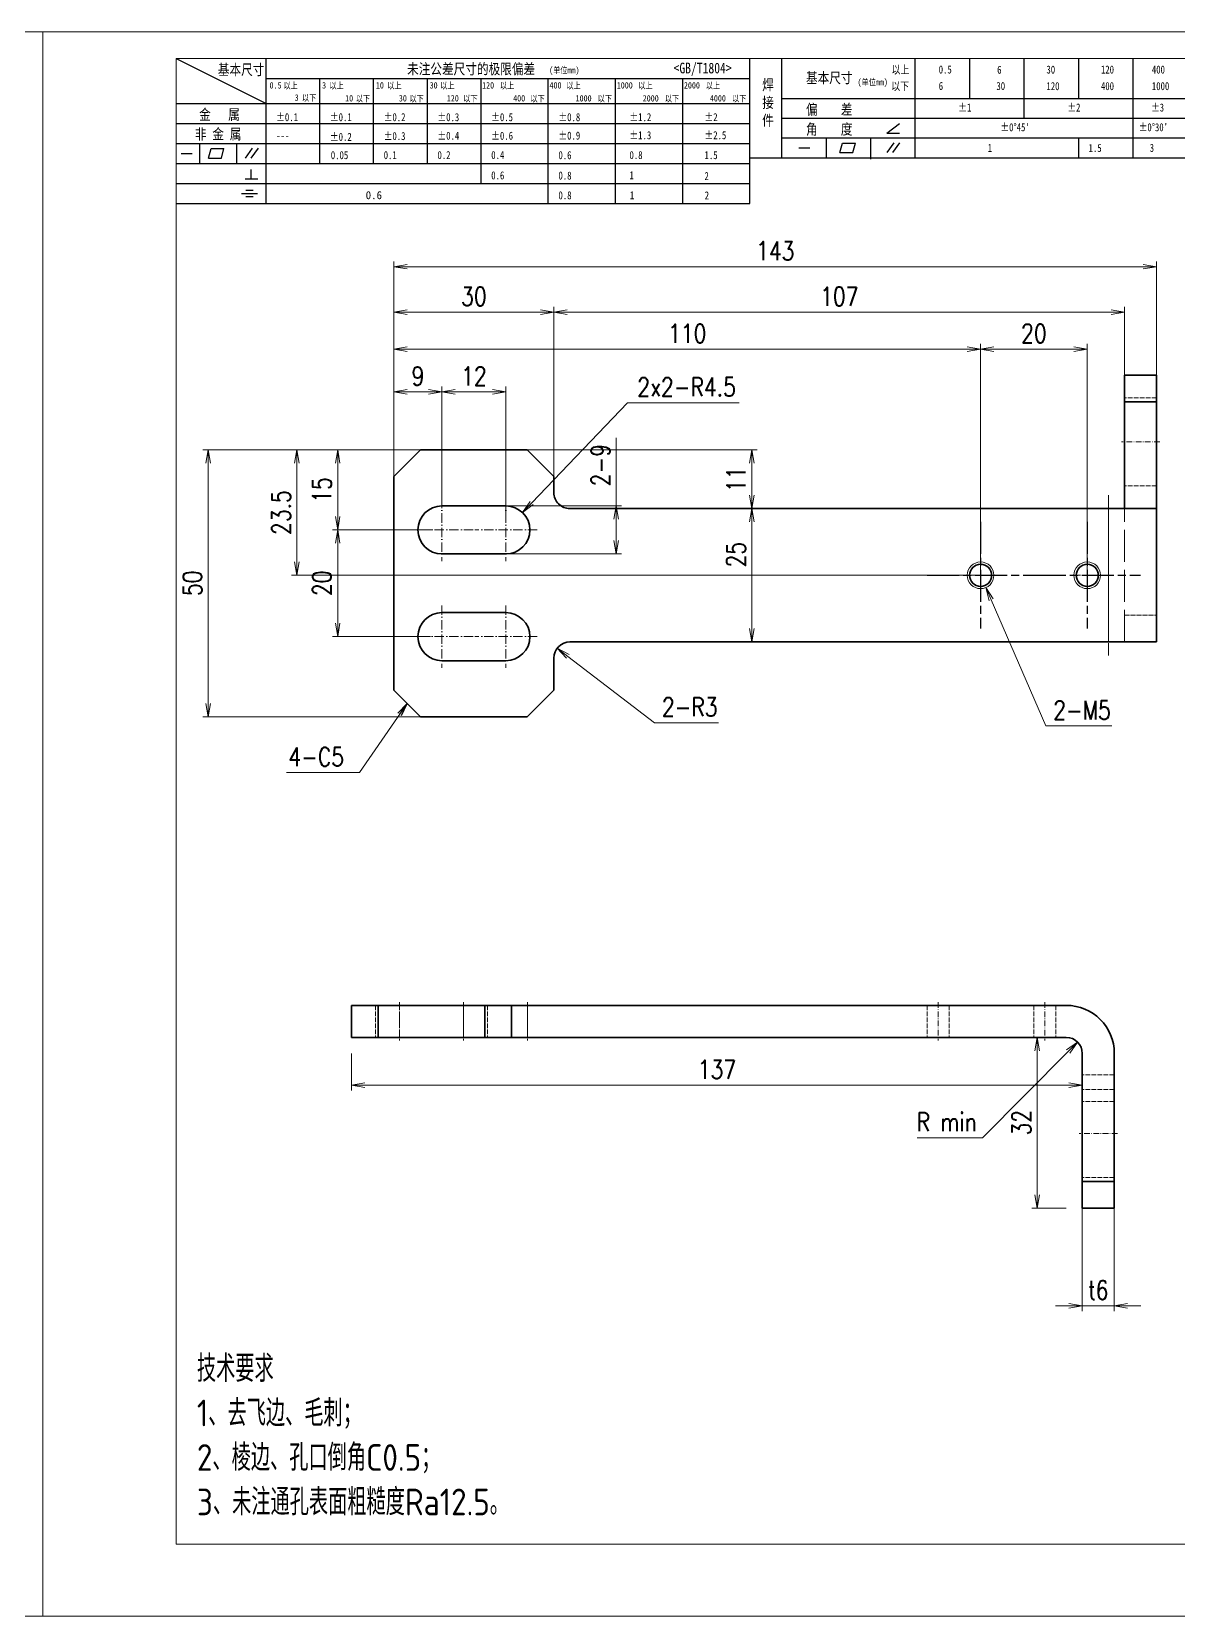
# Model space of a CAD drawing. Header units: millimetres. Extents: x 30878 to 98787, y -104020 to -37329.
# Drawn here: x 31396.5 to 31611.5, y -51141.3 to -50844.3 of the extents above; entities that cross this region are included whole.
import ezdxf

# ---------------------------------------------------------------- set-up
doc = ezdxf.new("R2010")
doc.units = ezdxf.units.MM
doc.header["$LTSCALE"] = 0.5
for name, pattern in [('AM_ISO02W050x2', [3.75, 3, -0.75]), ('AM_ISO08W050', [18, 12, -1.5, 3, -1.5]), ('AM_ISO08W050x2', [9, 6, -0.75, 1.5, -0.75]), ('DASHDOT', [18.5, 12, -3, 0.5, -3]), ('DASHED', [15, 12, -3])]:
    doc.linetypes.add(name, pattern=pattern)
for name, color, linetype, lineweight in [('中心线', 2, 'AM_ISO08W050x2', 18), ('图框', 7, 'Continuous', 18), ('标注线', 3, 'Continuous', 18), ('虚线', 1, 'AM_ISO02W050x2', 18)]:
    doc.layers.add(name, color=color, linetype=linetype, lineweight=lineweight)
doc.layers.add('图\\M+19E79\\M+195B6\\M+18E9A', color=7, linetype='Continuous')
doc.layers.add('打印', color=7, linetype='Continuous', lineweight=15, plot=False)
doc.layers.add('打印-禁用', color=7, linetype='Continuous', lineweight=15, plot=False)
doc.styles.add('DIM', font='romans.shx', dxfattribs={"width": 0.8, "bigfont": 'bigfont.shx'})
doc.styles.add('国标', font='simfang.ttf', dxfattribs={"width": 0.8})
doc.styles.add('机械长仿宋', font='gbenor.shx', dxfattribs={"height": 1, "bigfont": 'gbcbig.shx'})
doc.dimstyles.new('DEH 1-1', dxfattribs={"dimtxt": 3.5, "dimasz": 2.5, "dimexe": 1, "dimexo": 0, "dimgap": 1.2, "dimtad": 1, "dimtoh": 1, "dimdsep": 46, "dimtxsty": 'DIM', "dimblk": 'OPEN', "dimcen": 0, "dimclrd": 8, "dimclre": 8, "dimclrt": 2, "dimazin": 2, "dimtfac": 0.5, "dimtmove": 0, "dimatfit": 3, "dimldrblk": 'OPEN', "dimfxl": 0, "dimtolj": 2, "dimlwd": 18, "dimlwe": 18, "dimarcsym": 0})
doc.dimstyles.new('DEH 1-1$0', dxfattribs={"dimtxt": 3.5, "dimasz": 2.5, "dimexe": 1, "dimexo": 0, "dimgap": 1.2, "dimtad": 1, "dimzin": 9, "dimdsep": 46, "dimtxsty": 'DIM', "dimblk": 'OPEN', "dimcen": 0, "dimclrd": 8, "dimclre": 8, "dimclrt": 2, "dimazin": 2, "dimtfac": 0.5, "dimtmove": 0, "dimatfit": 3, "dimldrblk": 'OPEN', "dimfxl": 0, "dimtolj": 2, "dimlwd": 18, "dimlwe": 18, "dimarcsym": 0})
doc.dimstyles.new('DEH 1-1$3', dxfattribs={"dimtxt": 3.5, "dimasz": 2.5, "dimexe": 1, "dimexo": 0, "dimgap": 1.2, "dimtad": 1, "dimtoh": 1, "dimdsep": 46, "dimtxsty": 'DIM', "dimblk": 'OPEN', "dimcen": 0, "dimclrd": 8, "dimclre": 8, "dimclrt": 2, "dimazin": 2, "dimtfac": 0.5, "dimtofl": 0, "dimtmove": 0, "dimatfit": 3, "dimldrblk": 'OPEN', "dimfxl": 0, "dimtolj": 2, "dimlwd": 18, "dimlwe": 18, "dimarcsym": 0})
doc.dimstyles.new('DEH 1-1$4', dxfattribs={"dimtxt": 3.5, "dimasz": 2.5, "dimexe": 1, "dimexo": 0, "dimgap": 1.2, "dimtad": 1, "dimtoh": 1, "dimdsep": 46, "dimtxsty": 'DIM', "dimblk": 'OPEN', "dimcen": 0, "dimclrd": 8, "dimclre": 8, "dimclrt": 2, "dimazin": 2, "dimtfac": 0.5, "dimtofl": 0, "dimtmove": 0, "dimatfit": 3, "dimldrblk": 'OPEN', "dimfxl": 0, "dimtolj": 2, "dimlwd": 18, "dimlwe": 18, "dimarcsym": 0})

# ---------------------------------------------------------------- blocks, each defined once
blk = doc.blocks.new('GZDEH零件A3图框V01版')
at = {"layer": '图\\M+19E79\\M+195B6\\M+18E9A', "color": 9}
for p, q in [((2882.49, -1554.46), (2899.37, -1562.92)), ((2899.37, -1581.67), (2899.37, -1554.46)), ((2990.09, -1581.67), (2990.09, -1554.46)), ((2996.09, -1573.08), (2996.09, -1554.46)), ((3021.09, -1561.98), (3021.09, -1554.46)), ((3031.31, -1561.98), (3031.31, -1554.46)), ((3041.53, -1561.98), (3041.53, -1554.46)), ((3051.75, -1561.98), (3051.75, -1554.46)), ((3061.98, -1561.98), (3061.98, -1554.46)), ((2899.37, -1558.24), (2990.09, -1558.24)), ((2909.45, -1574.17), (2909.45, -1558.24)), ((2919.53, -1574.17), (2919.53, -1558.24)), ((2929.61, -1574.17), (2929.61, -1558.24)), ((2939.69, -1577.92), (2939.69, -1558.24)), ((2952.29, -1581.67), (2952.29, -1558.24)), ((2964.89, -1581.67), (2964.89, -1558.24)), ((2977.49, -1581.67), (2977.49, -1558.24)), ((2996.09, -1561.98), (3113.09, -1561.98)), ((3021.09, -1573.08), (3021.09, -1561.98)), ((3041.53, -1565.68), (3041.53, -1561.98)), ((3061.98, -1573.08), (3061.98, -1561.98)), ((2882.49, -1562.92), (2990.09, -1562.92)), ((2882.49, -1566.67), (2990.09, -1566.67)), ((2996.09, -1565.68), (3113.09, -1565.68)), ((3015.75, -1568.51), (3018.15, -1566.66)), ((2882.49, -1570.42), (2990.09, -1570.42)), ((2886.92, -1574.12), (2886.92, -1570.42)), ((2893.91, -1574.12), (2893.91, -1570.42)), ((2996.09, -1569.38), (3113.09, -1569.38)), ((3004.42, -1573.08), (3004.42, -1569.38)), ((3006.97, -1572.12), (3007.45, -1570.33)), ((3007.45, -1570.33), (3009.86, -1570.33)), ((3009.39, -1572.12), (3009.86, -1570.33)), ((3012.75, -1573.08), (3012.75, -1569.38)), ((3015.75, -1568.51), (3018.15, -1568.51)), ((3015.81, -1572.12), (3017.15, -1570.26)), ((3016.89, -1572.12), (3018.23, -1570.26)), ((3051.75, -1573.08), (3051.75, -1569.38)), ((2883.43, -1572.27), (2885.49, -1572.27)), ((2888.59, -1573.16), (2889.07, -1571.37)), ((2888.59, -1573.16), (2891, -1573.16)), ((2889.07, -1571.37), (2891.48, -1571.37)), ((2891, -1573.16), (2891.48, -1571.37)), ((2895.52, -1573.16), (2896.85, -1571.3)), ((2896.6, -1573.16), (2897.94, -1571.3)), ((2990.09, -1573.08), (3113.09, -1573.08)), ((2999.26, -1571.23), (3001.32, -1571.23)), ((3006.97, -1572.12), (3009.39, -1572.12)), ((3012.75, -1573.33), (3012.75, -1573.08)), ((2882.49, -1574.17), (2990.09, -1574.17)), ((2895.42, -1577.05), (2897.81, -1577.05)), ((2896.58, -1577.05), (2896.58, -1575.28)), ((2882.49, -1577.92), (2990.09, -1577.92)), ((2894.79, -1579.77), (2897.77, -1579.77)), ((2895.57, -1579.17), (2896.92, -1579.17)), ((2882.49, -1581.67), (2990.09, -1581.67)), ((2895.57, -1580.37), (2896.93, -1580.37))]:
    blk.add_line(p, q, dxfattribs=at)
at = {"layer": '图框', "linetype": 'Continuous'}
for p, q in [((2882.49, -1554.46), (2882.49, -1832.96)), ((3272.49, -1554.46), (2882.49, -1554.46)), ((2882.49, -1832.96), (3272.49, -1832.96))]:
    blk.add_line(p, q, dxfattribs=at)
at = {"layer": '打印-禁用', "linetype": 'Continuous'}
for p, q in [((2857.49, -1549.46), (2857.49, -1846.46)), ((3277.49, -1549.46), (2857.49, -1549.46)), ((3277.49, -1846.46), (3277.49, -1549.46)), ((2857.49, -1846.46), (3277.49, -1846.46))]:
    blk.add_line(p, q, dxfattribs=at)
at = {"layer": '图\\M+19E79\\M+195B6\\M+18E9A', "color": 9, "style": '国标', "width": 0.8}
for s, height, p in [('基本尺寸', 2, (2890.33, -1557.58)), ('未注公差尺寸的极限偏差', 2, (2925.81, -1557.44)), ('<GB/T1804>', 2, (2975.78, -1557.27)), ('以上', 1.5, (3016.64, -1557.33)), ('0.5', 1.5, (3025.49, -1557.3)), ('6', 1.5, (3036.45, -1557.34)), ('30', 1.5, (3045.69, -1557.31)), ('120', 1.5, (3055.91, -1557.31)), ('400', 1.5, (3065.46, -1557.31)), ('30', 1.2, (2930.04, -1560.11)), ('基本尺寸', 2, (3000.6, -1559.1)), ('以下', 1.5, (3016.58, -1560.43)), ('6', 1.5, (3025.49, -1560.38)), ('30', 1.5, (3036.31, -1560.39)), ('120', 1.5, (3045.69, -1560.41)), ('400', 1.5, (3055.91, -1560.41)), ('1000', 1.5, (3065.46, -1560.41)), ('金   属', 2, (2886.82, -1565.98)), ('±0.1', 1.5, (2901.27, -1566.23)), ('±0.1', 1.5, (2911.35, -1566.23)), ('±0.2', 1.5, (2921.43, -1566.23)), ('±0.3', 1.5, (2931.51, -1566.23)), ('±0.5', 1.5, (2941.59, -1566.23)), ('±0.8', 1.5, (2954.19, -1566.23)), ('±1.2', 1.5, (2967.51, -1566.23)), ('±2', 1.5, (2981.58, -1566.23)), ('偏    差', 2, (3000.6, -1565.04)), ('±1', 1.5, (3029.16, -1564.42)), ('±2', 1.5, (3049.61, -1564.42)), ('±3', 1.5, (3065.3, -1564.42)), ('非 金 属', 2, (2886.02, -1569.65)), ('±0.3', 1.5, (2921.43, -1569.77)), ('±0.4', 1.5, (2931.51, -1569.71)), ('±0.6', 1.5, (2941.59, -1569.71)), ('±0.9', 1.5, (2954.19, -1569.68)), ('±1.3', 1.5, (2967.51, -1569.62)), ('±2.5', 1.5, (2981.58, -1569.61)), ('角    度', 2, (3000.6, -1568.74)), ("±0%%D45'", 1.5, (3037.06, -1568.12)), ("±0%%D30'", 1.5, (3062.98, -1568.12)), ('---', 1.5, (2901.27, -1569.65)), ('±0.2', 1.5, (2911.35, -1569.92)), ('1', 1.5, (3034.69, -1571.98)), ('1.5', 1.5, (3053.59, -1572.01)), ('3', 1.5, (3065.05, -1571.98)), ('0.1', 1.5, (2921.43, -1573.34)), ('0.2', 1.5, (2931.51, -1573.33)), ('0.4', 1.5, (2941.59, -1573.33)), ('0.6', 1.5, (2954.19, -1573.35)), ('0.8', 1.5, (2967.51, -1573.33)), ('1.5', 1.5, (2981.58, -1573.34)), ('0.6', 1.5, (2941.59, -1577.14)), ('0.8', 1.5, (2954.19, -1577.17)), ('1', 1.5, (2967.51, -1577.12)), ('2', 1.5, (2981.58, -1577.26)), ('0.8', 1.5, (2954.19, -1580.87)), ('1', 1.5, (2967.59, -1580.86)), ('2', 1.5, (2981.62, -1580.89))]:
    blk.add_text(s, height=height, dxfattribs=at).set_placement(p)
at = {"layer": '图\\M+19E79\\M+195B6\\M+18E9A', "color": 9, "lineweight": 15, "style": '国标', "width": 0.8}
for s, p in [('(单位mm)', (2952.44, -1557.27)), ('0.5', (2900.03, -1560.11)), ('以上', (2902.64, -1560.16)), ('3', (2909.88, -1560.11)), ('以上', (2911.25, -1560.16)), ('10', (2919.96, -1560.11)), ('以上', (2922.09, -1560.16)), ('以上', (2932.02, -1560.16)), ('120', (2939.88, -1560.11)), ('以上', (2943.21, -1560.16)), ('400', (2952.52, -1560.11)), ('以上', (2955.68, -1560.16)), ('1000', (2965.12, -1560.11)), ('以上', (2969.16, -1560.16)), ('2000', (2977.72, -1560.11)), ('以上', (2981.8, -1560.16)), ('(单位mm)', (3010.27, -1559.51)), ('3', (2904.73, -1562.41)), ('以下', (2906.1, -1562.46)), ('10', (2914.19, -1562.54)), ('以下', (2916.18, -1562.59)), ('30', (2924.27, -1562.54)), ('以下', (2926.26, -1562.59)), ('120', (2933.26, -1562.54)), ('以下', (2936.34, -1562.59)), ('400', (2945.7, -1562.54)), ('以下', (2948.94, -1562.59)), ('1000', (2957.41, -1562.54)), ('以下', (2961.54, -1562.59)), ('2000', (2969.99, -1562.54)), ('以下', (2974.14, -1562.59)), ('4000', (2982.59, -1562.54)), ('以下', (2986.74, -1562.59))]:
    blk.add_text(s, height=1.2, dxfattribs=at).set_placement(p)
at = {"layer": '图\\M+19E79\\M+195B6\\M+18E9A', "color": 9, "lineweight": 13, "style": '国标'}
blk.add_text('0.6', height=1.5, dxfattribs=at).set_placement((2918.05, -1580.85))
at = {"layer": '图\\M+19E79\\M+195B6\\M+18E9A', "color": 9, "style": '国标'}
for s, insert, char_height, width, attachment_point in [('焊\\P接\\P件', (2992.39, -1558.41), 2, 3.1877, 1), ('0.05', (2911.51, -1573.37), 1.5, 5.1982, 7)]:
    blk.add_mtext(s, dxfattribs=dict(at, insert=insert, char_height=char_height, width=width, attachment_point=attachment_point))
blk = doc.blocks.new('DEH A3')
at = {"layer": '图框'}
blk.add_blockref('GZDEH零件A3图框V01版', (-2857.49, 1846.46), dxfattribs=at)
blk = doc.blocks.new('_Open')
at = {"color": 0, "linetype": 'ByBlock', "lineweight": -2}
for p, q in [((-1, 0.17), (0, 0)), ((-1, -0.17), (0, 0)), ((0, 0), (-1, 0))]:
    blk.add_line(p, q, dxfattribs=at)
blk = doc.blocks.new('*D37')
at = {"layer": 'Defpoints', "color": 0, "transparency": 16777216}
for p in [(31607.39, -50888.3), (31607.39, -50908.64), (31464.39, -50931.53)]:
    blk.add_point(p, dxfattribs=at)
at = {"layer": '标注线', "color": 8, "lineweight": 18, "transparency": 16777216}
for p, q in [((31464.39, -50931.53), (31464.39, -50887.3)), ((31607.39, -50908.64), (31607.39, -50887.3)), ((31466.89, -50888.3), (31604.89, -50888.3))]:
    blk.add_line(p, q, dxfattribs=at)
at = {"layer": '标注线', "color": 8, "lineweight": 18, "transparency": 16777216, "xscale": 2.5, "yscale": 2.5, "zscale": 2.5, "rotation": 180}
blk.add_blockref('_Open', (31464.39, -50888.3), dxfattribs=at)
at = {"layer": '标注线', "color": 8, "lineweight": 18, "transparency": 16777216, "xscale": 2.5, "yscale": 2.5, "zscale": 2.5}
blk.add_blockref('_Open', (31607.39, -50888.3), dxfattribs=at)
at = {"layer": '标注线', "color": 2, "transparency": 16777216, "insert": (31535.89, -50885.35), "char_height": 3.5, "attachment_point": 5, "style": 'DIM'}
blk.add_mtext('\\A2;143', dxfattribs=at)
blk = doc.blocks.new('*D38')
at = {"layer": 'Defpoints', "color": 0, "transparency": 16777216}
for p in [(31429.55, -50922.64), (31469.39, -50922.64), (31469.39, -50972.64)]:
    blk.add_point(p, dxfattribs=at)
at = {"layer": '标注线', "color": 8, "lineweight": 18, "transparency": 16777216}
for p, q in [((31469.39, -50922.64), (31428.55, -50922.64)), ((31429.55, -50970.14), (31429.55, -50925.14)), ((31469.39, -50972.64), (31428.55, -50972.64))]:
    blk.add_line(p, q, dxfattribs=at)
at = {"layer": '标注线', "color": 8, "lineweight": 18, "transparency": 16777216, "xscale": 2.5, "yscale": 2.5, "zscale": 2.5}
for p, rotation in [((31429.55, -50922.64), 90), ((31429.55, -50972.64), 270)]:
    blk.add_blockref('_Open', p, dxfattribs=dict(at, rotation=rotation))
at = {"layer": '标注线', "color": 2, "transparency": 16777216, "insert": (31426.6, -50947.64), "char_height": 3.5, "attachment_point": 5, "rotation": 90, "style": 'DIM'}
blk.add_mtext('\\A2;50', dxfattribs=at)
blk = doc.blocks.new('*D39')
at = {"layer": 'Defpoints', "color": 0, "transparency": 16777216}
for p in [(31455.6, -50922.64), (31453.85, -50937.64), (31471.46, -50937.64)]:
    blk.add_point(p, dxfattribs=at)
at = {"layer": '标注线', "color": 8, "lineweight": 18, "transparency": 16777216}
for p, q in [((31455.6, -50922.64), (31452.85, -50922.64)), ((31453.85, -50925.14), (31453.85, -50935.14)), ((31471.46, -50937.64), (31452.85, -50937.64))]:
    blk.add_line(p, q, dxfattribs=at)
at = {"layer": '标注线', "color": 8, "lineweight": 18, "transparency": 16777216, "xscale": 2.5, "yscale": 2.5, "zscale": 2.5}
for p, rotation in [((31453.85, -50922.64), 90), ((31453.85, -50937.64), 270)]:
    blk.add_blockref('_Open', p, dxfattribs=dict(at, rotation=rotation))
at = {"layer": '标注线', "color": 2, "transparency": 16777216, "insert": (31450.9, -50930.14), "char_height": 3.5, "attachment_point": 5, "rotation": 90, "style": 'DIM'}
blk.add_mtext('\\A2;15', dxfattribs=at)
blk = doc.blocks.new('*D40')
at = {"layer": 'Defpoints', "color": 0, "transparency": 16777216}
for p in [(31459.54, -50937.64), (31453.85, -50957.64), (31471.28, -50957.64)]:
    blk.add_point(p, dxfattribs=at)
at = {"layer": '标注线', "color": 8, "lineweight": 18, "transparency": 16777216}
for p, q in [((31459.54, -50937.64), (31452.85, -50937.64)), ((31453.85, -50940.14), (31453.85, -50955.14)), ((31471.28, -50957.64), (31452.85, -50957.64))]:
    blk.add_line(p, q, dxfattribs=at)
at = {"layer": '标注线', "color": 8, "lineweight": 18, "transparency": 16777216, "xscale": 2.5, "yscale": 2.5, "zscale": 2.5}
for p, rotation in [((31453.85, -50937.64), 90), ((31453.85, -50957.64), 270)]:
    blk.add_blockref('_Open', p, dxfattribs=dict(at, rotation=rotation))
at = {"layer": '标注线', "color": 2, "transparency": 16777216, "insert": (31450.9, -50947.64), "char_height": 3.5, "attachment_point": 5, "rotation": 90, "style": 'DIM'}
blk.add_mtext('\\A2;20', dxfattribs=at)
blk = doc.blocks.new('*D41')
at = {"layer": 'Defpoints', "color": 0, "transparency": 16777216}
for p in [(31464.39, -50909.42), (31473.39, -50911.75), (31473.39, -50933.14)]:
    blk.add_point(p, dxfattribs=at)
at = {"layer": '标注线', "color": 8, "lineweight": 18, "transparency": 16777216}
for p, q in [((31464.39, -50909.42), (31464.39, -50912.75)), ((31473.39, -50933.14), (31473.39, -50910.75)), ((31466.89, -50911.75), (31470.89, -50911.75))]:
    blk.add_line(p, q, dxfattribs=at)
at = {"layer": '标注线', "color": 8, "lineweight": 18, "transparency": 16777216, "xscale": 2.5, "yscale": 2.5, "zscale": 2.5, "rotation": 180}
blk.add_blockref('_Open', (31464.39, -50911.75), dxfattribs=at)
at = {"layer": '标注线', "color": 8, "lineweight": 18, "transparency": 16777216, "xscale": 2.5, "yscale": 2.5, "zscale": 2.5}
blk.add_blockref('_Open', (31473.39, -50911.75), dxfattribs=at)
at = {"layer": '标注线', "color": 2, "transparency": 16777216, "insert": (31468.89, -50908.8), "char_height": 3.5, "attachment_point": 5, "style": 'DIM'}
blk.add_mtext('\\A2;9', dxfattribs=at)
blk = doc.blocks.new('*D42')
at = {"layer": 'Defpoints', "color": 0, "transparency": 16777216}
for p in [(31485.39, -50911.75), (31473.39, -50915.05), (31485.39, -50935.76)]:
    blk.add_point(p, dxfattribs=at)
at = {"layer": '标注线', "color": 8, "lineweight": 18, "transparency": 16777216}
for p, q in [((31473.39, -50915.05), (31473.39, -50910.75)), ((31485.39, -50935.76), (31485.39, -50910.75)), ((31475.89, -50911.75), (31482.89, -50911.75))]:
    blk.add_line(p, q, dxfattribs=at)
at = {"layer": '标注线', "color": 8, "lineweight": 18, "transparency": 16777216, "xscale": 2.5, "yscale": 2.5, "zscale": 2.5, "rotation": 180}
blk.add_blockref('_Open', (31473.39, -50911.75), dxfattribs=at)
at = {"layer": '标注线', "color": 8, "lineweight": 18, "transparency": 16777216, "xscale": 2.5, "yscale": 2.5, "zscale": 2.5}
blk.add_blockref('_Open', (31485.39, -50911.75), dxfattribs=at)
at = {"layer": '标注线', "color": 2, "transparency": 16777216, "insert": (31479.39, -50908.8), "char_height": 3.5, "attachment_point": 5, "style": 'DIM'}
blk.add_mtext('\\A2;12', dxfattribs=at)
blk = doc.blocks.new('*D43')
at = {"layer": 'Defpoints', "color": 0, "transparency": 16777216}
for p in [(31464.39, -50894.89), (31494.39, -50896.82), (31494.39, -50929.14)]:
    blk.add_point(p, dxfattribs=at)
at = {"layer": '标注线', "color": 8, "lineweight": 18, "transparency": 16777216}
for p, q in [((31464.39, -50894.89), (31464.39, -50897.82)), ((31466.89, -50896.82), (31491.89, -50896.82)), ((31494.39, -50929.14), (31494.39, -50895.82))]:
    blk.add_line(p, q, dxfattribs=at)
at = {"layer": '标注线', "color": 8, "lineweight": 18, "transparency": 16777216, "xscale": 2.5, "yscale": 2.5, "zscale": 2.5, "rotation": 180}
blk.add_blockref('_Open', (31464.39, -50896.82), dxfattribs=at)
at = {"layer": '标注线', "color": 8, "lineweight": 18, "transparency": 16777216, "xscale": 2.5, "yscale": 2.5, "zscale": 2.5}
blk.add_blockref('_Open', (31494.39, -50896.82), dxfattribs=at)
at = {"layer": '标注线', "color": 2, "transparency": 16777216, "insert": (31479.39, -50893.87), "char_height": 3.5, "attachment_point": 5, "style": 'DIM'}
blk.add_mtext('\\A2;30', dxfattribs=at)
blk = doc.blocks.new('*D44')
at = {"layer": 'Defpoints', "color": 0, "transparency": 16777216}
for p in [(31601.39, -50896.82), (31494.39, -50907.53), (31601.39, -50908.64)]:
    blk.add_point(p, dxfattribs=at)
at = {"layer": '标注线', "color": 8, "lineweight": 18, "transparency": 16777216}
for p, q in [((31494.39, -50907.53), (31494.39, -50895.82)), ((31496.89, -50896.82), (31598.89, -50896.82)), ((31601.39, -50908.64), (31601.39, -50895.82))]:
    blk.add_line(p, q, dxfattribs=at)
at = {"layer": '标注线', "color": 8, "lineweight": 18, "transparency": 16777216, "xscale": 2.5, "yscale": 2.5, "zscale": 2.5, "rotation": 180}
blk.add_blockref('_Open', (31494.39, -50896.82), dxfattribs=at)
at = {"layer": '标注线', "color": 8, "lineweight": 18, "transparency": 16777216, "xscale": 2.5, "yscale": 2.5, "zscale": 2.5}
blk.add_blockref('_Open', (31601.39, -50896.82), dxfattribs=at)
at = {"layer": '标注线', "color": 2, "transparency": 16777216, "insert": (31547.89, -50893.87), "char_height": 3.5, "attachment_point": 5, "style": 'DIM'}
blk.add_mtext('\\A2;107', dxfattribs=at)
blk = doc.blocks.new('*D45')
at = {"layer": 'Defpoints', "color": 0, "transparency": 16777216}
for p in [(31464.39, -50903.4), (31574.39, -50903.77), (31574.39, -50945.29)]:
    blk.add_point(p, dxfattribs=at)
at = {"layer": '标注线', "color": 8, "lineweight": 18, "transparency": 16777216}
for p, q in [((31574.39, -50945.29), (31574.39, -50902.77)), ((31464.39, -50903.4), (31464.39, -50904.77)), ((31466.89, -50903.77), (31571.89, -50903.77))]:
    blk.add_line(p, q, dxfattribs=at)
at = {"layer": '标注线', "color": 8, "lineweight": 18, "transparency": 16777216, "xscale": 2.5, "yscale": 2.5, "zscale": 2.5, "rotation": 180}
blk.add_blockref('_Open', (31464.39, -50903.77), dxfattribs=at)
at = {"layer": '标注线', "color": 8, "lineweight": 18, "transparency": 16777216, "xscale": 2.5, "yscale": 2.5, "zscale": 2.5}
blk.add_blockref('_Open', (31574.39, -50903.77), dxfattribs=at)
at = {"layer": '标注线', "color": 2, "transparency": 16777216, "insert": (31519.39, -50900.82), "char_height": 3.5, "attachment_point": 5, "style": 'DIM'}
blk.add_mtext('\\A2;110', dxfattribs=at)
blk = doc.blocks.new('*D46')
at = {"layer": 'Defpoints', "color": 0, "transparency": 16777216}
for p in [(31594.39, -50903.77), (31574.39, -50919.84), (31594.39, -50945.42)]:
    blk.add_point(p, dxfattribs=at)
at = {"layer": '标注线', "color": 8, "lineweight": 18, "transparency": 16777216}
for p, q in [((31574.39, -50919.84), (31574.39, -50902.77)), ((31594.39, -50945.42), (31594.39, -50902.77)), ((31576.89, -50903.77), (31591.89, -50903.77))]:
    blk.add_line(p, q, dxfattribs=at)
at = {"layer": '标注线', "color": 8, "lineweight": 18, "transparency": 16777216, "xscale": 2.5, "yscale": 2.5, "zscale": 2.5, "rotation": 180}
blk.add_blockref('_Open', (31574.39, -50903.77), dxfattribs=at)
at = {"layer": '标注线', "color": 8, "lineweight": 18, "transparency": 16777216, "xscale": 2.5, "yscale": 2.5, "zscale": 2.5}
blk.add_blockref('_Open', (31594.39, -50903.77), dxfattribs=at)
at = {"layer": '标注线', "color": 2, "transparency": 16777216, "insert": (31584.39, -50900.82), "char_height": 3.5, "attachment_point": 5, "style": 'DIM'}
blk.add_mtext('\\A2;20', dxfattribs=at)
blk = doc.blocks.new('*D47')
at = {"layer": 'Defpoints', "color": 0, "transparency": 16777216}
for p in [(31457.65, -50922.64), (31446.21, -50946.14), (31574.39, -50946.14)]:
    blk.add_point(p, dxfattribs=at)
at = {"layer": '标注线', "color": 8, "lineweight": 18, "transparency": 16777216}
for p, q in [((31457.65, -50922.64), (31445.21, -50922.64)), ((31446.21, -50925.14), (31446.21, -50943.64)), ((31574.39, -50946.14), (31445.21, -50946.14))]:
    blk.add_line(p, q, dxfattribs=at)
at = {"layer": '标注线', "color": 8, "lineweight": 18, "transparency": 16777216, "xscale": 2.5, "yscale": 2.5, "zscale": 2.5}
for p, rotation in [((31446.21, -50922.64), 90), ((31446.21, -50946.14), 270)]:
    blk.add_blockref('_Open', p, dxfattribs=dict(at, rotation=rotation))
at = {"layer": '标注线', "color": 2, "transparency": 16777216, "insert": (31443.26, -50934.39), "char_height": 3.5, "attachment_point": 5, "rotation": 90, "style": 'DIM'}
blk.add_mtext('\\A2;23.5', dxfattribs=at)
blk = doc.blocks.new('*D48')
at = {"layer": 'Defpoints', "color": 0, "transparency": 16777216}
for p in [(31481.98, -50933.14), (31481.98, -50942.14), (31506.08, -50942.14)]:
    blk.add_point(p, dxfattribs=at)
at = {"layer": '标注线', "color": 8, "lineweight": 18, "transparency": 16777216}
for p, q in [((31506.08, -50933.14), (31506.08, -50920.38)), ((31481.98, -50933.14), (31507.08, -50933.14)), ((31506.08, -50939.64), (31506.08, -50935.64)), ((31481.98, -50942.14), (31507.08, -50942.14))]:
    blk.add_line(p, q, dxfattribs=at)
at = {"layer": '标注线', "color": 8, "lineweight": 18, "transparency": 16777216, "xscale": 2.5, "yscale": 2.5, "zscale": 2.5}
for p, rotation in [((31506.08, -50933.14), 90), ((31506.08, -50942.14), 270)]:
    blk.add_blockref('_Open', p, dxfattribs=dict(at, rotation=rotation))
at = {"layer": '标注线', "color": 2, "transparency": 16777216, "insert": (31503.13, -50925.51), "char_height": 3.5, "attachment_point": 5, "rotation": 90, "style": 'DIM'}
blk.add_mtext('\\A2;{\\Fromans,bigfont|c134;2-}9', dxfattribs=at)
blk = doc.blocks.new('*D49')
at = {"layer": 'Defpoints', "color": 0, "transparency": 16777216}
for p in [(31488.5, -50934.39), (31485.39, -50937.64)]:
    blk.add_point(p, dxfattribs=at)
at = {"layer": '标注线', "color": 8, "lineweight": 18, "transparency": 16777216}
for p, q in [((31508.21, -50913.79), (31490.23, -50932.58)), ((31529.14, -50913.79), (31508.21, -50913.79))]:
    blk.add_line(p, q, dxfattribs=at)
at = {"layer": '标注线', "color": 8, "lineweight": 18, "transparency": 16777216, "xscale": 2.5, "yscale": 2.5, "zscale": 2.5, "rotation": 226.2768602249579}
blk.add_blockref('_Open', (31488.5, -50934.39), dxfattribs=at)
at = {"layer": '标注线', "color": 2, "transparency": 16777216, "insert": (31519.28, -50910.84), "char_height": 3.5, "attachment_point": 5, "style": 'DIM'}
blk.add_mtext('\\A2;{\\Fromans,bigfont|c134;2x2-}R4.5', dxfattribs=at)
blk = doc.blocks.new('*D57')
at = {"layer": 'Defpoints', "color": 0, "transparency": 16777216}
for p in [(31593.47, -51064.75), (31599.47, -51064.75), (31599.47, -51083.05)]:
    blk.add_point(p, dxfattribs=at)
at = {"layer": '标注线', "color": 8, "lineweight": 18, "transparency": 16777216}
for p, q in [((31593.47, -51064.75), (31593.47, -51084.05)), ((31599.47, -51064.75), (31599.47, -51084.05)), ((31590.97, -51083.05), (31588.47, -51083.05)), ((31593.47, -51083.05), (31599.47, -51083.05)), ((31601.97, -51083.05), (31604.47, -51083.05))]:
    blk.add_line(p, q, dxfattribs=at)
at = {"layer": '标注线', "color": 8, "lineweight": 18, "transparency": 16777216, "xscale": 2.5, "yscale": 2.5, "zscale": 2.5}
blk.add_blockref('_Open', (31593.47, -51083.05), dxfattribs=at)
at = {"layer": '标注线', "color": 8, "lineweight": 18, "transparency": 16777216, "xscale": 2.5, "yscale": 2.5, "zscale": 2.5, "rotation": 180}
blk.add_blockref('_Open', (31599.47, -51083.05), dxfattribs=at)
at = {"layer": '标注线', "color": 2, "transparency": 16777216, "insert": (31596.47, -51080.1), "char_height": 3.5, "attachment_point": 5, "style": 'DIM'}
blk.add_mtext('\\A2;{\\Fromans,bigfont|c134;t6}', dxfattribs=at)
blk = doc.blocks.new('*D58')
at = {"layer": 'Defpoints', "color": 0, "transparency": 16777216}
for p in [(31590.47, -51035.75), (31592.59, -51033.62)]:
    blk.add_point(p, dxfattribs=at)
at = {"layer": '标注线', "color": 8, "lineweight": 18, "transparency": 16777216}
for p, q in [((31574.73, -51051.55), (31590.82, -51035.4)), ((31562.52, -51051.55), (31574.73, -51051.55))]:
    blk.add_line(p, q, dxfattribs=at)
at = {"layer": '标注线', "color": 8, "lineweight": 18, "transparency": 16777216, "xscale": 2.5, "yscale": 2.5, "zscale": 2.5, "rotation": 45.11768310762894}
blk.add_blockref('_Open', (31592.59, -51033.62), dxfattribs=at)
at = {"layer": '标注线', "color": 2, "transparency": 16777216, "insert": (31568.03, -51048.6), "char_height": 3.5, "attachment_point": 5, "style": 'DIM'}
blk.add_mtext('\\A2;{\\Fromans,bigfont|c134;R min}', dxfattribs=at)
blk = doc.blocks.new('*D59')
at = {"layer": 'Defpoints', "color": 0, "transparency": 16777216}
for p in [(31495.01, -50959.82), (31497.39, -50961.64)]:
    blk.add_point(p, dxfattribs=at)
at = {"layer": '标注线', "color": 8, "lineweight": 18, "transparency": 16777216}
for p, q in [((31513.26, -50973.77), (31497, -50961.34)), ((31525.26, -50973.77), (31513.26, -50973.77))]:
    blk.add_line(p, q, dxfattribs=at)
at = {"layer": '标注线', "color": 8, "lineweight": 18, "transparency": 16777216, "xscale": 2.5, "yscale": 2.5, "zscale": 2.5, "rotation": 142.5937036206582}
blk.add_blockref('_Open', (31495.01, -50959.82), dxfattribs=at)
at = {"layer": '标注线', "color": 2, "transparency": 16777216, "insert": (31519.86, -50970.82), "char_height": 3.5, "attachment_point": 5, "style": 'DIM'}
blk.add_mtext('\\A2;{\\Fromans,bigfont|c134;2-}R3', dxfattribs=at)
blk = doc.blocks.new('*D63')
at = {"layer": 'Defpoints', "color": 0, "transparency": 16777216}
for p in [(31489.39, -50922.64), (31517.96, -50933.64), (31531.49, -50933.64)]:
    blk.add_point(p, dxfattribs=at)
at = {"layer": '标注线', "color": 8, "lineweight": 18, "transparency": 16777216}
for p, q in [((31489.39, -50922.64), (31532.49, -50922.64)), ((31531.49, -50925.14), (31531.49, -50931.14)), ((31517.96, -50933.64), (31532.49, -50933.64))]:
    blk.add_line(p, q, dxfattribs=at)
at = {"layer": '标注线', "color": 8, "lineweight": 18, "transparency": 16777216, "xscale": 2.5, "yscale": 2.5, "zscale": 2.5}
for p, rotation in [((31531.49, -50922.64), 90), ((31531.49, -50933.64), 270)]:
    blk.add_blockref('_Open', p, dxfattribs=dict(at, rotation=rotation))
at = {"layer": '标注线', "color": 2, "transparency": 16777216, "insert": (31528.54, -50928.14), "char_height": 3.5, "attachment_point": 5, "rotation": 90, "style": 'DIM'}
blk.add_mtext('\\A2;11', dxfattribs=at)
blk = doc.blocks.new('*D64')
at = {"layer": 'Defpoints', "color": 0, "transparency": 16777216}
for p in [(31534.64, -50933.64), (31531.49, -50958.64), (31536.86, -50958.64)]:
    blk.add_point(p, dxfattribs=at)
at = {"layer": '标注线', "color": 8, "lineweight": 18, "transparency": 16777216}
for p, q in [((31534.64, -50933.64), (31530.49, -50933.64)), ((31531.49, -50936.14), (31531.49, -50956.14)), ((31536.86, -50958.64), (31530.49, -50958.64))]:
    blk.add_line(p, q, dxfattribs=at)
at = {"layer": '标注线', "color": 8, "lineweight": 18, "transparency": 16777216, "xscale": 2.5, "yscale": 2.5, "zscale": 2.5}
for p, rotation in [((31531.49, -50933.64), 90), ((31531.49, -50958.64), 270)]:
    blk.add_blockref('_Open', p, dxfattribs=dict(at, rotation=rotation))
at = {"layer": '标注线', "color": 2, "transparency": 16777216, "insert": (31528.54, -50942.29), "char_height": 3.5, "attachment_point": 5, "rotation": 90, "style": 'DIM'}
blk.add_mtext('\\A2;25', dxfattribs=at)
blk = doc.blocks.new('CENTER_TAP_5')
at = {"color": 3}
blk.add_circle((0, 0), 2.5, dxfattribs=at)
blk.add_circle((0, 0), 2.07)
blk = doc.blocks.new('*D65')
at = {"layer": 'Defpoints', "color": 0, "transparency": 16777216}
for p in [(31573.4, -50943.85), (31575.39, -50948.44)]:
    blk.add_point(p, dxfattribs=at)
at = {"layer": '标注线', "color": 8, "lineweight": 18, "transparency": 16777216}
for p, q in [((31586.62, -50974.36), (31576.38, -50950.73)), ((31599.02, -50974.36), (31586.62, -50974.36))]:
    blk.add_line(p, q, dxfattribs=at)
at = {"layer": '标注线', "color": 8, "lineweight": 18, "transparency": 16777216, "xscale": 2.5, "yscale": 2.5, "zscale": 2.5, "rotation": 113.4393186997424}
blk.add_blockref('_Open', (31575.39, -50948.44), dxfattribs=at)
at = {"layer": '标注线', "color": 2, "transparency": 16777216, "insert": (31593.42, -50971.41), "char_height": 3.5, "attachment_point": 5, "style": 'DIM'}
blk.add_mtext('\\A2;2-M5', dxfattribs=at)
blk = doc.blocks.new('*D72')
at = {"layer": 'Defpoints', "color": 0, "transparency": 16777216}
for p in [(31456.47, -51035.75), (31593.47, -51035.75), (31456.47, -51041.72)]:
    blk.add_point(p, dxfattribs=at)
at = {"layer": '标注线', "color": 8, "lineweight": 18, "transparency": 16777216}
for p, q in [((31456.47, -51035.75), (31456.47, -51042.72)), ((31593.47, -51035.75), (31593.47, -51042.72)), ((31590.97, -51041.72), (31458.97, -51041.72))]:
    blk.add_line(p, q, dxfattribs=at)
at = {"layer": '标注线', "color": 8, "lineweight": 18, "transparency": 16777216, "xscale": 2.5, "yscale": 2.5, "zscale": 2.5, "rotation": 180}
blk.add_blockref('_Open', (31456.47, -51041.72), dxfattribs=at)
at = {"layer": '标注线', "color": 8, "lineweight": 18, "transparency": 16777216, "xscale": 2.5, "yscale": 2.5, "zscale": 2.5}
blk.add_blockref('_Open', (31593.47, -51041.72), dxfattribs=at)
at = {"layer": '标注线', "color": 2, "transparency": 16777216, "insert": (31524.97, -51038.77), "char_height": 3.5, "attachment_point": 5, "style": 'DIM'}
blk.add_mtext('\\A2;137', dxfattribs=at)
blk = doc.blocks.new('*D73')
at = {"layer": 'Defpoints', "color": 0, "transparency": 16777216}
for p in [(31590.47, -51032.75), (31585, -51064.75), (31590.47, -51064.75)]:
    blk.add_point(p, dxfattribs=at)
at = {"layer": '标注线', "color": 8, "lineweight": 18, "transparency": 16777216}
for p, q in [((31590.47, -51032.75), (31584, -51032.75)), ((31585, -51035.25), (31585, -51062.25)), ((31590.47, -51064.75), (31584, -51064.75))]:
    blk.add_line(p, q, dxfattribs=at)
at = {"layer": '标注线', "color": 8, "lineweight": 18, "transparency": 16777216, "xscale": 2.5, "yscale": 2.5, "zscale": 2.5}
for p, rotation in [((31585, -51032.75), 90), ((31585, -51064.75), 270)]:
    blk.add_blockref('_Open', p, dxfattribs=dict(at, rotation=rotation))
at = {"layer": '标注线', "color": 2, "transparency": 16777216, "insert": (31582.05, -51048.75), "char_height": 3.5, "attachment_point": 5, "rotation": 90, "style": 'DIM'}
blk.add_mtext('\\A2;32', dxfattribs=at)

msp = doc.modelspace()

# ---------------------------------------------------------------- linework, layer by layer
at = {"color": 7, "lineweight": 35, "ltscale": 0.125}
for p, q in [((31601.393, -50908.644), (31601.393, -50913.644)), ((31607.393, -50908.644), (31607.393, -50913.644)), ((31461.468, -51026.749), (31456.468, -51026.749)), ((31481.468, -51026.749), (31486.468, -51026.749)), ((31461.468, -51032.749), (31456.468, -51032.749)), ((31481.468, -51032.749), (31486.468, -51032.749)), ((31593.468, -51064.749), (31593.468, -51059.749)), ((31599.468, -51064.749), (31599.468, -51059.749))]:
    msp.add_line(p, q, dxfattribs=at)
at = {"color": 7, "lineweight": 35, "ltscale": 0.15}
for p, q in [((31607.393, -50908.644), (31601.393, -50908.644)), ((31607.393, -50913.644), (31601.393, -50913.644)), ((31494.393, -50961.644), (31494.393, -50967.644)), ((31456.468, -51032.749), (31456.468, -51026.749)), ((31461.468, -51026.749), (31461.468, -51032.749)), ((31481.468, -51026.749), (31481.468, -51032.749)), ((31486.468, -51026.749), (31486.468, -51032.749)), ((31593.468, -51059.749), (31599.468, -51059.749)), ((31593.468, -51064.749), (31599.468, -51064.749))]:
    msp.add_line(p, q, dxfattribs=at)
at = {"color": 7, "lineweight": 35}
for p, q in [((31601.393, -50913.644), (31601.393, -50933.644)), ((31607.393, -50913.644), (31607.393, -50933.644)), ((31489.393, -50922.644), (31469.393, -50922.644)), ((31464.393, -50967.644), (31464.393, -50927.644)), ((31598.393, -50933.644), (31497.393, -50933.644)), ((31607.393, -50933.644), (31607.393, -50958.644)), ((31497.393, -50958.644), (31598.393, -50958.644)), ((31469.393, -50972.644), (31489.393, -50972.644)), ((31461.468, -51026.749), (31481.468, -51026.749)), ((31489.468, -51026.749), (31590.468, -51026.749)), ((31481.468, -51032.749), (31461.468, -51032.749)), ((31489.468, -51032.749), (31590.468, -51032.749)), ((31593.468, -51059.749), (31593.468, -51035.749)), ((31599.468, -51059.749), (31599.468, -51035.749))]:
    msp.add_line(p, q, dxfattribs=at)
at = {"color": 7, "lineweight": 35, "ltscale": 0.176777}
for p, q in [((31464.393, -50927.644), (31469.393, -50922.644)), ((31489.393, -50922.644), (31494.393, -50927.644)), ((31469.393, -50972.644), (31464.393, -50967.644)), ((31489.393, -50972.644), (31494.393, -50967.644))]:
    msp.add_line(p, q, dxfattribs=at)
at = {"color": 7, "lineweight": 35, "ltscale": 0.075}
for p, q in [((31494.393, -50927.644), (31494.393, -50930.644)), ((31489.468, -51026.749), (31486.468, -51026.749)), ((31486.468, -51032.749), (31489.468, -51032.749))]:
    msp.add_line(p, q, dxfattribs=at)
at = {"color": 7, "lineweight": 35, "ltscale": 0.3}
for p, q in [((31485.393, -50933.144), (31473.393, -50933.144)), ((31473.393, -50942.144), (31485.393, -50942.144)), ((31485.393, -50953.144), (31473.393, -50953.144)), ((31473.393, -50962.144), (31485.393, -50962.144))]:
    msp.add_line(p, q, dxfattribs=at)
at = {"color": 7, "lineweight": 35, "ltscale": 0.225}
for p, q in [((31598.393, -50933.644), (31607.393, -50933.644)), ((31607.393, -50958.644), (31598.393, -50958.644))]:
    msp.add_line(p, q, dxfattribs=at)
at = {"color": 7, "lineweight": 13}
msp.add_line((31598.393, -50933.644), (31598.393, -50958.644), dxfattribs=at)
at = {"color": 2, "linetype": 'AM_ISO08W050'}
for p, q in [((31574.393, -50936.144), (31574.393, -50956.144)), ((31594.393, -50936.144), (31594.393, -50956.144)), ((31564.393, -50946.144), (31584.393, -50946.143)), ((31584.393, -50946.144), (31604.393, -50946.143))]:
    msp.add_line(p, q, dxfattribs=at)
at = {"color": 7, "lineweight": 13, "ltscale": 0.15}
msp.add_line((31489.468, -51026.749), (31489.468, -51032.749), dxfattribs=at)
at = {"color": 7, "lineweight": 35}
for centre in [(31574.393, -50946.144), (31594.393, -50946.144)]:
    msp.add_circle(centre, 2.067, dxfattribs=at)
for centre, radius, start, end in [((31497.393, -50930.644), 3, 179.99999, 270), ((31473.393, -50937.644), 4.5, 90, 270), ((31485.393, -50937.644), 4.5, 270, 90), ((31473.393, -50957.644), 4.5, 90, 270), ((31485.393, -50957.644), 4.5, 270, 90), ((31497.393, -50961.644), 3, 90, 179.99999), ((31590.468, -51035.749), 9, 0, 90), ((31590.468, -51035.749), 3, 0, 90)]:
    msp.add_arc(centre, radius, start, end, dxfattribs=at)
at = {"layer": '中心线', "linetype": 'DASHDOT', "lineweight": 13, "ltscale": 0.180017}
for p, q in [((31607.993, -50921.144), (31600.792, -50921.144)), ((31600.068, -51050.749), (31592.868, -51050.749))]:
    msp.add_line(p, q, dxfattribs=at)
at = {"layer": '中心线', "linetype": 'DASHDOT', "lineweight": 13, "ltscale": 0.2925}
for p, q in [((31473.393, -50931.794), (31473.393, -50943.494)), ((31485.393, -50931.794), (31485.393, -50943.494)), ((31473.393, -50951.794), (31473.393, -50963.494)), ((31485.393, -50951.794), (31485.393, -50963.494))]:
    msp.add_line(p, q, dxfattribs=at)
at = {"layer": '中心线', "linetype": 'DASHDOT', "lineweight": 13}
msp.add_line((31598.393, -50931.144), (31598.393, -50961.144), dxfattribs=at)
at = {"layer": '中心线', "linetype": 'DASHDOT', "lineweight": 13, "ltscale": 0.292505}
for p, q in [((31479.243, -50937.644), (31467.543, -50937.644)), ((31491.243, -50937.644), (31479.543, -50937.644)), ((31479.243, -50957.644), (31467.543, -50957.644)), ((31491.243, -50957.644), (31479.543, -50957.644))]:
    msp.add_line(p, q, dxfattribs=at)
at = {"layer": '中心线', "linetype": 'DASHDOT', "lineweight": 13, "ltscale": 0.134355}
for p, q in [((31574.393, -50943.457), (31574.393, -50948.831)), ((31594.393, -50943.457), (31594.393, -50948.831))]:
    msp.add_line(p, q, dxfattribs=at)
at = {"layer": '中心线', "linetype": 'DASHDOT', "lineweight": 13, "ltscale": 0.134351}
for p, q in [((31577.08, -50946.144), (31571.706, -50946.144)), ((31597.08, -50946.144), (31591.706, -50946.144))]:
    msp.add_line(p, q, dxfattribs=at)
at = {"layer": '中心线', "linetype": 'DASHDOT', "lineweight": 13, "ltscale": 0.180016}
for p, q in [((31465.468, -51026.149), (31465.468, -51033.35)), ((31477.468, -51026.149), (31477.468, -51033.35)), ((31489.468, -51026.149), (31489.468, -51033.35)), ((31566.468, -51026.149), (31566.468, -51033.35)), ((31586.468, -51026.149), (31586.468, -51033.35))]:
    msp.add_line(p, q, dxfattribs=at)
at = {"layer": '打印'}
for points in [[(30978.544, -50844.256), (31398.544, -50844.256), (31398.544, -51141.256), (30978.544, -51141.256)], [(31398.544, -50844.256), (31818.544, -50844.256), (31818.544, -51141.256), (31398.544, -51141.256)]]:
    msp.add_lwpolyline(points, close=True, dxfattribs=at)
at = {"layer": '虚线', "linetype": 'DASHED', "lineweight": 13, "ltscale": 0.15}
for p, q in [((31607.393, -50912.894), (31601.393, -50912.894)), ((31607.393, -50913.644), (31601.393, -50913.644)), ((31607.393, -50929.394), (31601.393, -50929.394)), ((31601.393, -50953.644), (31607.393, -50953.644)), ((31460.968, -51026.749), (31460.968, -51032.749)), ((31460.968, -51026.749), (31460.968, -51032.749)), ((31461.468, -51026.749), (31461.468, -51032.749)), ((31465.468, -51026.749), (31465.468, -51032.749)), ((31465.468, -51026.749), (31465.468, -51032.749)), ((31465.468, -51026.749), (31465.468, -51032.749)), ((31465.468, -51026.749), (31465.468, -51032.749)), ((31477.468, -51026.749), (31477.468, -51032.749)), ((31477.468, -51026.749), (31477.468, -51032.749)), ((31477.468, -51032.749), (31477.468, -51026.749)), ((31477.468, -51026.749), (31477.468, -51032.749)), ((31481.468, -51026.749), (31481.468, -51032.749)), ((31481.968, -51026.749), (31481.968, -51032.749)), ((31481.968, -51026.749), (31481.968, -51032.749)), ((31489.468, -51032.749), (31489.468, -51026.749)), ((31564.401, -51026.749), (31564.401, -51032.749)), ((31568.535, -51026.749), (31568.535, -51032.749)), ((31584.401, -51026.749), (31584.401, -51032.749)), ((31588.535, -51026.749), (31588.535, -51032.749)), ((31599.468, -51039.749), (31593.468, -51039.749)), ((31599.468, -51042.499), (31593.468, -51042.499)), ((31599.468, -51044.749), (31593.468, -51044.749)), ((31599.468, -51058.999), (31593.468, -51058.999)), ((31599.468, -51059.749), (31593.468, -51059.749))]:
    msp.add_line(p, q, dxfattribs=at)
at = {"layer": '虚线', "linetype": 'DASHED', "lineweight": 13}
for p, q in [((31598.393, -50958.644), (31598.393, -50933.644)), ((31601.393, -50958.644), (31601.393, -50933.644))]:
    msp.add_line(p, q, dxfattribs=at)

# ---------------------------------------------------------------- block references
at = {"layer": '图框'}
for p in [(30978.544, -51141.256), (31398.544, -51141.256)]:
    msp.add_blockref('DEH A3', p, dxfattribs=at)
at = {"layer": '标注线'}
for p, rotation in [((31574.393, -50946.144), 0.001794945699725928), ((31594.393, -50946.144), 0.001727386274235794)]:
    msp.add_blockref('CENTER_TAP_5', p, dxfattribs=dict(at, rotation=rotation))

# ---------------------------------------------------------------- texts
at = {"layer": '标注线', "color": 2, "insert": (31455.044, -50981.915), "char_height": 3.5, "attachment_point": 9, "style": 'DIM'}
msp.add_mtext('\\A2;4-C5', dxfattribs=at)
at = {"layer": '标注线', "color": 2, "insert": (31427.457, -51122.325), "char_height": 5, "width": 114.82461, "attachment_point": 7, "style": '机械长仿宋'}
msp.add_mtext('\\A2;技术要求\\P1、去飞边、毛刺；\\P2、棱边、孔口倒角C0.5；\\P3、未注通孔表面粗糙度Ra12.5。', dxfattribs=at)

# ---------------------------------------------------------------- dimensions: what is measured, and where the dimension line sits
at = {"layer": '标注线'}
for base, p1, p2, picture, middle in [((31607.393, -50888.303), (31464.393, -50931.532), (31607.393, -50908.644), '*D37', (31535.893, -50885.353)), ((31494.393, -50896.816), (31464.393, -50894.886), (31494.393, -50929.144), '*D43', (31479.393, -50893.866)), ((31601.393, -50896.816), (31494.393, -50907.533), (31601.393, -50908.644), '*D44', (31547.893, -50893.866)), ((31574.393, -50903.767), (31464.393, -50903.4), (31574.393, -50945.289), '*D45', (31519.393, -50900.817)), ((31594.393, -50903.767), (31574.393, -50919.843), (31594.393, -50945.424), '*D46', (31584.393, -50900.817)), ((31473.393, -50911.749), (31464.393, -50909.417), (31473.393, -50933.144), '*D41', (31468.893, -50908.799)), ((31485.393, -50911.749), (31473.393, -50915.049), (31485.393, -50935.76), '*D42', (31479.393, -50908.799)), ((31456.468, -51041.721), (31593.468, -51035.749), (31456.468, -51035.749), '*D72', (31524.968, -51038.771))]:
    dim = msp.add_linear_dim(base=base, p1=p1, p2=p2, dimstyle='DEH 1-1$0', override={"dimarcsym": 1}, dxfattribs=at)
    dim.commit()
    dim.dimension.update_dxf_attribs({"geometry": picture, "text_midpoint": middle})
for center, mpoint, text, override, picture, middle in [((31485.393, -50937.644), (31488.503, -50934.392), '{\\Fromans,bigfont|c134;2x2-}<>', {"dimarcsym": 1}, '*D49', (31519.277, -50913.786)), ((31497.393, -50961.644), (31495.01, -50959.821), '{\\Fromans,bigfont|c134;2-}<>', {"dimtmove": 1, "dimarcsym": 1}, '*D59', (31513.255, -50973.774)), ((31590.468, -51035.749), (31592.585, -51033.624), '{\\Fromans,bigfont|c134;R min}', {"dimtmove": 1, "dimarcsym": 1}, '*D58', (31574.734, -51051.549))]:
    dim = msp.add_radius_dim(center=center, mpoint=mpoint, text=text, dimstyle='DEH 1-1$4', override=override, dxfattribs=at)
    dim.commit()
    dim.dimension.update_dxf_attribs({"geometry": picture, "text_midpoint": middle, "dimtype": 164})
dim = msp.add_linear_dim(base=(31506.078, -50942.144), p1=(31481.975, -50933.144), p2=(31481.975, -50942.144), angle=90, text='{\\Fromans,bigfont|c134;2-}<>', dimstyle='DEH 1-1$0', override={"dimarcsym": 1}, dxfattribs=at)
dim.commit()
dim.dimension.update_dxf_attribs({"geometry": '*D48', "text_midpoint": (31506.078, -50925.51), "dimtype": 160})
for base, p1, p2, picture, middle in [((31429.549, -50922.644), (31469.393, -50972.644), (31469.393, -50922.644), '*D38', (31426.599, -50947.644)), ((31446.205, -50946.144), (31457.649, -50922.644), (31574.393, -50946.144), '*D47', (31443.255, -50934.394)), ((31453.851, -50937.644), (31455.596, -50922.644), (31471.46, -50937.644), '*D39', (31450.901, -50930.144)), ((31531.486, -50933.644), (31489.393, -50922.644), (31517.956, -50933.644), '*D63', (31528.536, -50928.144)), ((31453.851, -50957.644), (31459.537, -50937.644), (31471.276, -50957.644), '*D40', (31450.901, -50947.644)), ((31585, -51064.749), (31590.468, -51032.749), (31590.468, -51064.749), '*D73', (31582.05, -51048.749))]:
    dim = msp.add_linear_dim(base=base, p1=p1, p2=p2, angle=90, dimstyle='DEH 1-1$0', override={"dimarcsym": 1}, dxfattribs=at)
    dim.commit()
    dim.dimension.update_dxf_attribs({"geometry": picture, "text_midpoint": middle})
dim = msp.add_linear_dim(base=(31531.486, -50958.644), p1=(31534.636, -50933.644), p2=(31536.86, -50958.644), angle=90, dimstyle='DEH 1-1$0', override={"dimarcsym": 1}, dxfattribs=at)
dim.commit()
dim.dimension.update_dxf_attribs({"geometry": '*D64', "text_midpoint": (31531.486, -50942.288), "dimtype": 160})
dim = msp.add_diameter_dim_2p(p1=(31573.398, -50943.85), p2=(31575.387, -50948.437), dimstyle='DEH 1-1$3', override={"dimpost": '2-M<>', "dimarcsym": 1}, dxfattribs=at)
dim.commit()
dim.dimension.update_dxf_attribs({"geometry": '*D65', "text_midpoint": (31593.425, -50974.357), "dimtype": 163})
dim = msp.add_linear_dim(base=(31599.468, -51083.055), p1=(31593.468, -51064.749), p2=(31599.468, -51064.749), text='{\\Fromans,bigfont|c134;t6}', dimstyle='DEH 1-1$0', override={"dimarcsym": 1}, dxfattribs=at)
dim.commit()
dim.dimension.update_dxf_attribs({"geometry": '*D57', "text_midpoint": (31596.468, -51080.105)})

# ---------------------------------------------------------------- leaders
at = {"layer": '标注线', "annotation_type": 0, "has_hookline": 1, "hookline_direction": 1, "text_width": 10.8}
msp.add_leader([(31466.893, -50970.144), (31457.932, -50983.115), (31456.244, -50983.115)], dimstyle='DEH 1-1', override={"dimarcsym": 1}, dxfattribs=at)

doc.saveas('drawing.dxf')
